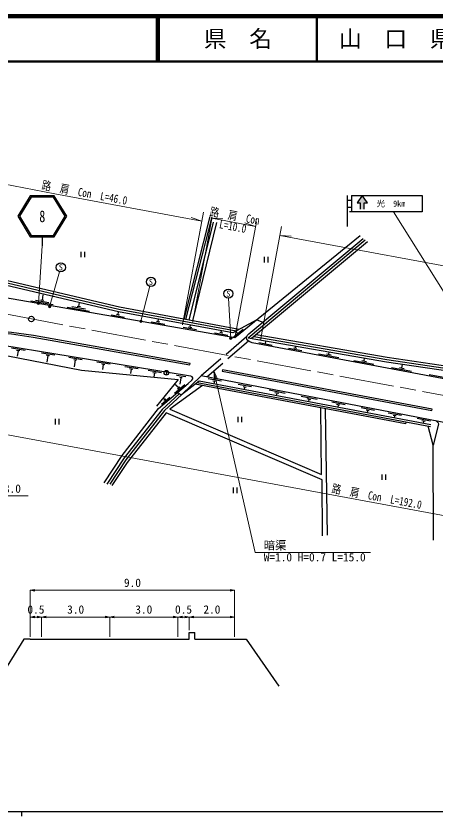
# Model space of a CAD drawing. Units: millimetres at full size, sheet at 1:1000, with parts at other scales. Extents: x 40000 to 680000, y 20000 to 380000.
# Drawn here: x 266762 to 359034, y 204000 to 380000 of the extents above; entities that cross this region are included whole.
import ezdxf
from ezdxf.enums import TextEntityAlignment as Align

# ---------------------------------------------------------------- set-up
doc = ezdxf.new("R2010")
doc.units = ezdxf.units.MM
doc.header["$LTSCALE"] = 1000
doc.linetypes.add('CHAIN', pattern=[18.5, 12, -1.5, 3.5, -1.5])
doc.linetypes.add('DASHED', pattern=[7.5, 6, -1.5])
for name, color, linetype, lineweight in [('M-BGD', 7, 'Continuous', 25), ('M-BMK', 2, 'CHAIN', 13), ('M-BMK-SRVR', 3, 'Continuous', 25), ('M-STR-HTXT', 7, 'Continuous', 13), ('M-STR-STRC', 7, 'Continuous', 25), ('M-TTL', 2, 'Continuous', 140), ('M-TTL-BAND', 7, 'Continuous', 25), ('M-TTL-LINE', 7, 'Continuous', 50)]:
    doc.layers.add(name, color=color, linetype=linetype, lineweight=lineweight)
doc.layers.add('M-TTL-TXT', color=7, linetype='Continuous')
doc.styles.add('ＭＳ ゴシック', font='')
doc.styles.get('ＭＳ ゴシック').set_extended_font_data('MS Gothic')

# ---------------------------------------------------------------- blocks, each defined once
blk = doc.blocks.new('open_arrow')
at = {"color": 0, "linetype": 'Continuous', "lineweight": -2}
blk.add_lwpolyline([(7.5, 1.25), (0, 0), (7.5, -1.25)], dxfattribs=at)

msp = doc.modelspace()

# ---------------------------------------------------------------- hatches: boundary and pattern name
at = {"layer": 'M-STR-HTXT'}
for points in [[(271908, 316875, -1), (271469, 316636, -0.41421), (271569, 316975, -0.41421)], [(274391, 316173, -1), (273952, 315934, -0.41421), (274052, 316273, -0.41421)], [(294497, 312956, -1), (294066, 312703, -0.41421), (294155, 313045, -0.41421)], [(314231, 309260, -1), (313894, 308891, -1)]]:
    msp.add_hatch(color=256, dxfattribs=at).paths.add_polyline_path(points)
at = {"layer": 'M-STR-STRC'}
msp.add_hatch(color=256, dxfattribs=at).paths.add_polyline_path([(343467, 337500), (343467, 338900), (344147, 338900), (343027, 340500), (341907, 338900), (342587, 338900), (342587, 337500)])

# ---------------------------------------------------------------- linework, layer by layer
at = {"layer": 'M-BGD'}
for p, q in [((309483, 335862), (303701, 313286)), ((304189, 313196), (309929, 335826)), ((304896, 313065), (310284, 334617)), ((310890, 334567), (305609, 312933)), ((343685, 330691), (317921, 309155)), ((344143, 330282), (318640, 309029)), ((281052, 328128), (281052, 326928)), ((281852, 328128), (281852, 326928)), ((321412, 326989), (321412, 325789)), ((322212, 326989), (322212, 325789)), ((272568, 317516), (272762, 318633)), ((270002, 317353), (274929, 316497)), ((271039, 317478), (273995, 316964)), ((272223, 317576), (272913, 317457)), ((280610, 316119), (280753, 316943)), ((278044, 315956), (282970, 315100)), ((279081, 316080), (282036, 315567)), ((280265, 316179), (280955, 316059)), ((287697, 314278), (290653, 313765)), ((288881, 314377), (289571, 314257)), ((289226, 314317), (289317, 314931)), ((298085, 312778), (298174, 313292)), ((296556, 312739), (299511, 312225)), ((297740, 312837), (298430, 312718)), ((304759, 311618), (305449, 311498)), ((305104, 311558), (305180, 311995)), ((319804, 313147), (321144, 312663)), ((303575, 311519), (306531, 311005)), ((310445, 310325), (313401, 309811)), ((311630, 310424), (312319, 310304)), ((311974, 310364), (312037, 310726)), ((314433, 309179), (316763, 311069)), ((315598, 310124), (315220, 310590)), ((320229, 308171), (323178, 307618)), ((321703, 307894), (321813, 308476)), ((268762, 306426), (265801, 306909)), ((267579, 306315), (266888, 306428)), ((267233, 306371), (267034, 305149)), ((326760, 306945), (329709, 306392)), ((327946, 307028), (328634, 306899)), ((328290, 306963), (328360, 307335)), ((275318, 305359), (272357, 305841)), ((274135, 305248), (273444, 305360)), ((273790, 305304), (273549, 303823)), ((281346, 304376), (278386, 304860)), ((333403, 305698), (337826, 304868)), ((335154, 305675), (336185, 305481)), ((335669, 305578), (335757, 306046)), ((343425, 304122), (343532, 304691)), ((280163, 304266), (279472, 304378)), ((279818, 304322), (279576, 302842)), ((287509, 303370), (284548, 303854)), ((286326, 303260), (285635, 303372)), ((285980, 303316), (285808, 302258)), ((293668, 302365), (290708, 302848)), ((341158, 304243), (345581, 303412)), ((342909, 304219), (343941, 304026)), ((351734, 302563), (351878, 303331)), ((292485, 302254), (291794, 302367)), ((292140, 302310), (291977, 301315)), ((298797, 301528), (295836, 302011)), ((297614, 301417), (296923, 301530)), ((297268, 301473), (297120, 300562)), ((299971, 302009), (299804, 301023)), ((349467, 302683), (353890, 301853)), ((351218, 302660), (352250, 302466)), ((357725, 301133), (362148, 300303)), ((304173, 300589), (302101, 300927)), ((303321, 300363), (302837, 300442)), ((303079, 300403), (302847, 298982)), ((358057, 289637), (306675, 299331)), ((311996, 299648), (309049, 300210)), ((310810, 299569), (310122, 299700)), ((310466, 299634), (310354, 299044)), ((301634, 296996), (303932, 298925)), ((302590, 298190), (301637, 299014)), ((302322, 297965), (302858, 298415)), ((352507, 290277), (306250, 299004)), ((318638, 298381), (315691, 298943)), ((317452, 298301), (316765, 298433)), ((317108, 298367), (316998, 297790)), ((326022, 296972), (322486, 297647)), ((298815, 294629), (300653, 296172)), ((299541, 295630), (299204, 296032)), ((299326, 295450), (299755, 295810)), ((302267, 297135), (303179, 296644)), ((324610, 296936), (323785, 297093)), ((324198, 297015), (324090, 296452)), ((333086, 295625), (329550, 296299)), ((331675, 295588), (330849, 295746)), ((331262, 295667), (331157, 295119)), ((339240, 294451), (336293, 295013)), ((338054, 294371), (337367, 294503)), ((337710, 294437), (337608, 293902)), ((334835, 293611), (335296, 265820)), ((345719, 293215), (342773, 293777)), ((344534, 293135), (343846, 293267)), ((344190, 293201), (344090, 292679)), ((351661, 292081), (348714, 292643)), ((275362, 291342), (275362, 290142)), ((276162, 291342), (276162, 290142)), ((315619, 291832), (315619, 290632)), ((316419, 291832), (316419, 290632)), ((350475, 292002), (349788, 292133)), ((350132, 292068), (350034, 291557)), ((352581, 290670), (352507, 290277)), ((358034, 290843), (355089, 291417)), ((356848, 290769), (356161, 290903)), ((356504, 290836), (356410, 290354)), ((347310, 279136), (347310, 277936)), ((348110, 279136), (348110, 277936)), ((314569, 276260), (314569, 275060)), ((315369, 276260), (315369, 275060)), ((304905, 244405), (306155, 244405)), ((304905, 242905), (304905, 244405)), ((306155, 242905), (306155, 244405)), ((306155, 242905), (314905, 242905))]:
    msp.add_line(p, q, dxfattribs=at)
at = {"layer": 'M-BGD', "linetype": 'DASHED'}
for p, q in [((317550, 309445), (307540, 300803)), ((317962, 308480), (308793, 300564))]:
    msp.add_line(p, q, dxfattribs=at)
at = {"layer": 'M-BGD'}
for points in [[(342585, 331617), (314976, 309233), (258052, 319126), (254725, 320646), (254323, 325014), (255527, 328851), (256496, 339808)], [(404141, 302495), (403791, 294231), (403598, 293840), (403315, 293537), (402772, 293114), (402322, 292868), (401858, 292673), (401243, 292638), (400589, 292740), (395051, 293822), (318804, 308133), (318271, 308284), (317779, 308596), (317571, 308919), (317503, 309301), (317643, 309734), (318032, 310074), (343243, 331048)], [(319804, 313147), (314533, 310264), (289317, 314931), (258393, 322195)], [(315227, 310644), (289419, 315421), (258483, 322687)], [(315922, 311024), (289522, 315910), (258573, 323180)], [(366342, 302207), (348513, 304838), (319647, 309869)], [(286174, 277281), (290126, 283308), (298154, 293683), (304708, 299185), (305517, 299862), (305685, 300170), (305685, 300418), (305582, 300611), (305270, 300749), (304737, 300862), (279097, 305048), (260174, 308129), (259224, 306344), (255824, 285412)], [(365927, 301257), (348354, 303851), (317921, 309155)], [(366183, 301725), (348434, 304345), (319144, 309449)], [(259224, 306344), (281152, 302098), (302479, 300046), (297705, 294194)], [(307540, 300803), (303179, 296644), (299449, 293220), (290956, 282355), (287426, 276988)], [(358132, 290030), (307100, 299658), (303179, 296644)], [(455755, 272770), (446749, 274195), (433594, 276705), (370450, 288729), (352671, 292194), (307540, 300803)], [(307808, 298710), (300647, 293470), (334049, 279166), (333912, 293785)], [(302723, 296890), (298943, 293404), (290580, 282813), (286766, 277015)], [(334261, 265603), (334153, 277982), (299868, 292691), (291217, 281778), (287869, 276687)], [(359376, 290887), (359598, 290678), (359725, 290487), (359830, 290194), (358602, 285607)], [(358736, 264707), (358602, 285607), (357546, 289733)], [(269905, 242905), (268497, 242905), (262600, 233518)], [(269905, 242905), (272405, 242905), (287405, 242905), (302405, 242905), (304905, 242905)], [(314905, 242905), (317423, 242905), (324635, 232540)]]:
    msp.add_lwpolyline(points, dxfattribs=at)
for points in [[(259559, 310419), (262842, 310312), (265744, 310058), (270532, 309347), (305075, 303222), (305136, 303567), (270589, 309693), (265785, 310405), (262863, 310661), (259570, 310769)], [(312172, 301827), (358338, 293175), (358403, 293519), (312237, 302171)]]:
    msp.add_lwpolyline(points, close=True, dxfattribs=at)
msp.add_circle((299887, 301516), 500, dxfattribs=at)
at = {"layer": 'M-BMK'}
msp.add_lwpolyline([(563698, 261665), (551141, 262558), (534169, 264381), (525469, 265630), (467106, 276297), (368060, 295222), (270143, 313350), (256416, 316005)], dxfattribs=at)
at = {"layer": 'M-BMK-SRVR'}
msp.add_circle((270143, 313350), 600, dxfattribs=at)
at = {"layer": 'M-STR-HTXT'}
for p, q in [((303432, 312045), (308022, 336847)), ((374479, 297683), (349877, 336950)), ((307658, 334880), (305330, 335659)), ((309929, 335826), (305610, 312424)), ((319506, 333704), (309868, 335488)), ((309868, 335488), (312320, 335382)), ((314976, 309233), (319688, 334687)), ((319506, 333704), (317178, 334482)), ((320627, 308683), (325250, 333657)), ((324886, 331691), (327339, 331584)), ((271688, 316756), (272550, 329430)), ((274171, 316053), (276361, 323744)), ((294281, 312830), (296226, 320550)), ((314062, 309076), (313578, 317920)), ((269905, 243405), (269905, 253665)), ((269905, 253664), (314905, 253664)), ((314905, 243405), (314905, 253665)), ((269905, 247780), (272405, 247780)), ((272405, 243405), (272405, 247781)), ((272405, 247780), (287405, 247780)), ((287405, 243405), (287405, 247781)), ((287405, 247780), (302405, 247780)), ((302405, 243405), (302405, 247781)), ((302405, 247780), (304905, 247780)), ((304905, 244905), (304905, 247781)), ((304905, 247780), (314905, 247780))]:
    msp.add_line(p, q, dxfattribs=at)
for points in [[(307658, 334880), (275350, 340862), (261564, 343528)], [(407001, 316288), (373236, 322739), (324886, 331691)], [(236347, 307984), (239079, 274462), (269479, 274462)], [(310348, 301906), (319419, 261967), (344819, 261967)], [(444227, 254198), (363253, 269670), (265307, 287803), (257714, 289272)]]:
    msp.add_lwpolyline(points, dxfattribs=at)
for centre in [(271688, 316756), (274171, 316053), (294281, 312830), (314062, 309076)]:
    msp.add_circle(centre, 250, dxfattribs=at)
at = {"layer": 'M-STR-STRC'}
for p, q in [((339677, 340500), (339677, 333700)), ((340677, 340500), (356177, 340500)), ((340677, 340500), (340677, 336950)), ((356177, 340500), (356177, 336950)), ((339677, 339516), (340677, 339516)), ((339677, 337933), (340677, 337933)), ((340237, 337000), (341117, 337000)), ((356177, 336950), (340677, 336950)), ((272550, 331430), (272550, 329430))]:
    msp.add_line(p, q, dxfattribs=at)
for points in [[(269914, 331430), (275186, 331430), (277950, 335930), (275186, 340430), (269914, 340430), (267150, 335930)], [(267502, 335930), (270082, 331730), (275018, 331730), (277598, 335930), (275018, 340130), (270082, 340130)]]:
    msp.add_lwpolyline(points, close=True, dxfattribs=at)
msp.add_lwpolyline([(343467, 337500), (343467, 338900), (344147, 338900), (343027, 340500), (341907, 338900), (342587, 338900), (342587, 337500)], dxfattribs=at)
for centre in [(276635, 324705), (296471, 321520), (313523, 318918)]:
    msp.add_circle(centre, 1000, dxfattribs=at)
at = {"layer": 'M-TTL'}
msp.add_line((680000, 380000), (40000, 380000), dxfattribs=at)
at = {"layer": 'M-TTL-BAND'}
for p, q in [((40000, 205000), (579000, 205000)), ((268000, 205000), (268000, 204000))]:
    msp.add_line(p, q, dxfattribs=at)
at = {"layer": 'M-TTL-LINE'}
for p, q in [((297750, 380000), (297750, 370000)), ((298250, 380000), (298250, 370000)), ((333000, 380000), (333000, 370000)), ((40000, 370000), (680000, 370000))]:
    msp.add_line(p, q, dxfattribs=at)

# ---------------------------------------------------------------- block references
at = {"layer": 'M-STR-HTXT'}
for p, xscale, yscale, rotation in [((310348, 301906), 240, 240, 282.8), ((314905, 253664), 133, 133, 180), ((272405, 247780), 133, 133, 180), ((287405, 247780), 133, 133, 180), ((302405, 247780), 133, 133, 180), ((304905, 247780), 133, 133, 180), ((314905, 247780), 133, 133, 180)]:
    msp.add_blockref('open_arrow', p, dxfattribs=dict(at, xscale=xscale, yscale=yscale, rotation=rotation))
at = {"layer": 'M-STR-HTXT', "xscale": 133, "yscale": 133}
for p in [(269905, 253664), (269905, 247780), (272405, 247780), (287405, 247780), (302405, 247780), (304905, 247780)]:
    msp.add_blockref('open_arrow', p, dxfattribs=at)

# ---------------------------------------------------------------- texts
at = {"layer": 'M-STR-HTXT', "style": 'ＭＳ ゴシック', "width": 0.8}
for s, p in [('路  肩  Con  L=46.0', (281591, 339654)), ('路  肩  Con', (314678, 334545)), ('路  肩  Con  L=192.0', (345954, 272820))]:
    msp.add_text(s, height=1833, rotation=349.511, dxfattribs=at).set_placement(p, align=Align.BOTTOM_CENTER)
msp.add_text('L=10.0', height=1833, rotation=349.511, dxfattribs=at).set_placement((314687, 334596), align=Align.TOP_CENTER)
at = {"layer": 'M-STR-HTXT', "style": 'ＭＳ ゴシック'}
for s, p in [('ヒューム管φ600 L=18.0', (240979, 274562)), ('暗渠\u3000\u3000\u3000\u3000\u3000\u3000\u3000', (321319, 262067)), ('W=1.0 H=0.7 L=15.0', (321319, 259467))]:
    msp.add_text(s, height=1833, dxfattribs=at).set_placement(p, align=Align.BOTTOM_LEFT)
for s, p in [('9.0', (292405, 253852)), ('0.5', (271155, 247968)), ('3.0', (279905, 247968)), ('3.0', (294905, 247968)), ('0.5', (303655, 247968)), ('2.0', (309905, 247968))]:
    msp.add_text(s, height=1833, dxfattribs=at).set_placement(p, align=Align.BOTTOM_CENTER)
at = {"layer": 'M-STR-STRC', "style": 'ＭＳ ゴシック'}
msp.add_text('光  9km', height=1320, dxfattribs=at).set_placement((346167, 338725), align=Align.MIDDLE_LEFT)
at = {"layer": 'M-STR-STRC', "style": 'ＭＳ ゴシック', "width": 0.75}
msp.add_text('8', height=2566, dxfattribs=at).set_placement((272550, 335930), align=Align.MIDDLE_CENTER)
at = {"layer": 'M-STR-STRC', "style": 'ＭＳ ゴシック'}
for p in [(276635, 324705), (296471, 321520), (313523, 318918)]:
    msp.add_text('S', height=1320, dxfattribs=at).set_placement(p, align=Align.MIDDLE_CENTER)
at = {"layer": 'M-TTL-TXT', "style": 'ＭＳ ゴシック'}
for s, p in [('県\u3000名', (315625, 375000)), ('山\u3000口\u3000県', (350375, 375000))]:
    msp.add_text(s, height=3666, dxfattribs=at).set_placement(p, align=Align.MIDDLE_CENTER)

doc.saveas('drawing.dxf')
